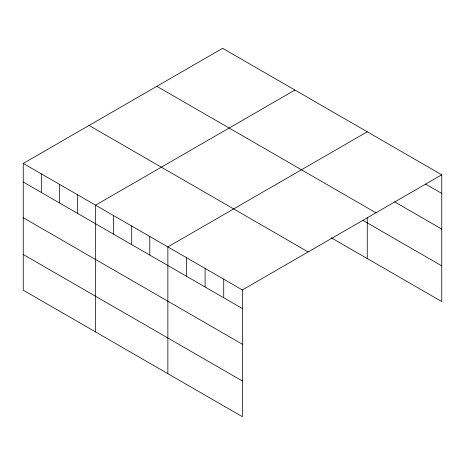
<?xml version="1.0" encoding="UTF-8"?>
<svg xmlns="http://www.w3.org/2000/svg" width="465" height="465" viewBox="0 0 465 465"><rect width="100%" height="100%" fill="white"/><g stroke="black" fill="none" stroke-linecap="round" stroke-linejoin="round"><path stroke-width="0.7" d="M23.25 163.43L242.352 289.928L242.352 416.692L23.25 290.195L23.25 163.43L222.648 48.308L441.75 174.805L441.75 301.57L331.103 237.691M294.95 90.053L95.552 205.175L95.552 331.94M367.257 131.798L167.859 246.915L167.859 373.686M242.352 289.928L441.75 174.805M425.609 184.082L441.75 193.405M394.57 201.857L441.75 229.1M156.845 86.298L375.947 212.796M362.892 220.346L441.75 265.875M89.053 125.44L308.156 251.937M23.25 182.024L242.352 308.522M23.25 217.725L242.352 344.222M23.25 254.5L242.352 380.998M367.257 217.207L367.257 258.563M223.729 279.174L223.729 297.774M205.106 268.421L205.106 287.021M186.482 257.668L186.482 276.268M149.782 236.482L149.782 255.082M131.705 226.048L131.705 244.642M113.629 215.609L113.629 234.209M77.475 194.736L77.475 213.336M59.404 184.303L59.404 202.897M41.327 173.864L41.327 192.464"/></g></svg>
